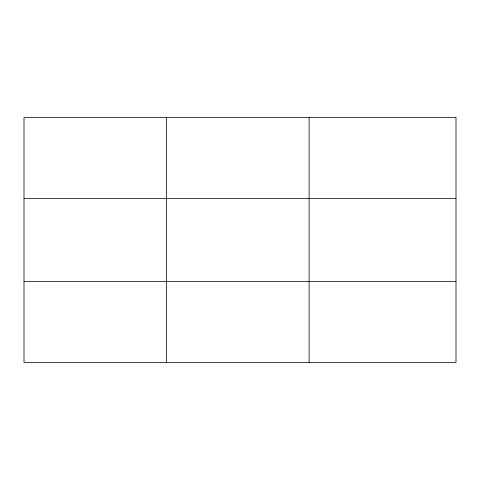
<?xml version="1.0" encoding="UTF-8"?>
<svg xmlns="http://www.w3.org/2000/svg" width="480" height="480" viewBox="0 0 480 480"><rect width="100%" height="100%" fill="white"/><g stroke="black" fill="none" stroke-linecap="round" stroke-linejoin="round"><path stroke-width="0.72" d="M166.56 362.364L166.56 117.636M309.12 362.364L309.12 117.636M24 198.396L456 198.396M24 281.604L456 281.604M456 117.636L456 362.364L24 362.364L24 117.636L456 117.636"/></g></svg>
